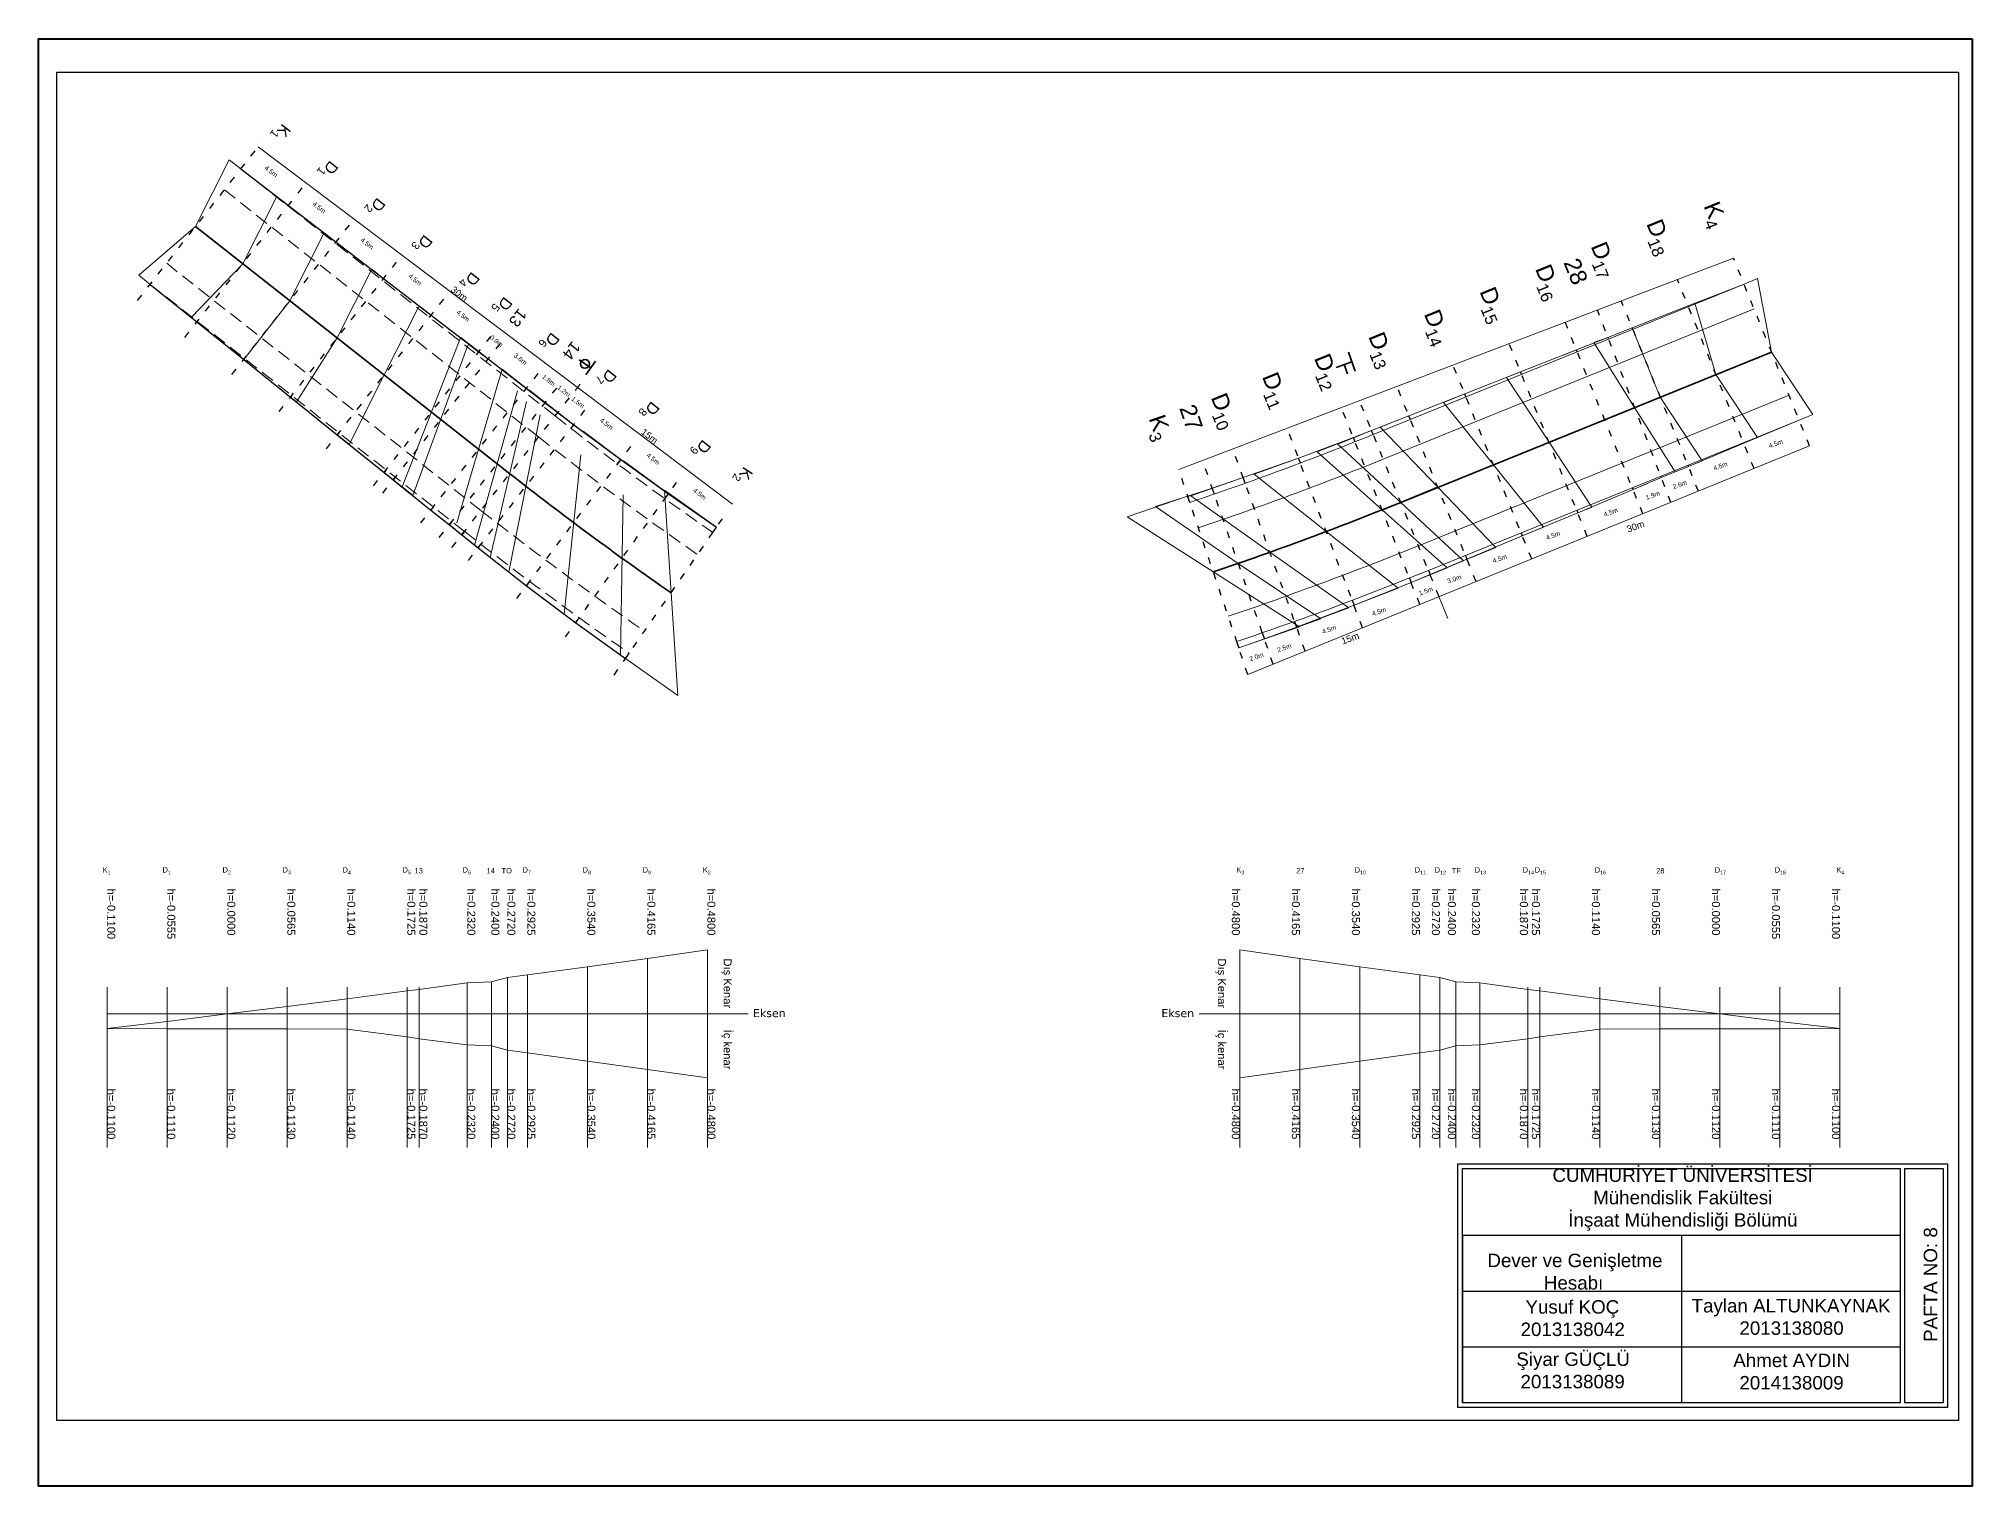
# Model space of a CAD drawing. Header units: millimetres. Extents: x 19067981 to 38137102, y 2652003 to 2652615.
# Drawn here: x 19068333.23 to 19068362.23, y 2652472.26 to 2652493.96 of the extents above; entities that cross this region are included whole.
import ezdxf

# ---------------------------------------------------------------- set-up
doc = ezdxf.new("R2010")
doc.units = ezdxf.units.MM
for name, pattern in [('ACAD_ISO03W100', [30, 12, -18]), ('ACAD_ISO07W100', [3, 0, -3]), ('DASHDOT', [25.4, 12.7, -6.35, 0, -6.35]), ('DASHEDX2', [38.1, 25.4, -12.7])]:
    doc.linetypes.add(name, pattern=pattern)
doc.layers.add('D.K Kesit No', color=93, linetype='Continuous', lineweight=9)
doc.layers.add('dever ve genişletme', color=1, linetype='Continuous', lineweight=20)
for name, color, linetype in [('dever', 130, 'Continuous'), ('dever 1', 242, 'Continuous'), ('en kesitler', 7, 'Continuous'), ('kurp', 94, 'Continuous'), ('kurp detayı', 150, 'DASHDOT')]:
    doc.layers.add(name, color=color, linetype=linetype)
doc.styles.get("Standard").update_dxf_attribs({"font": 'arial.ttf'})

# ---------------------------------------------------------------- blocks, each defined once
blk = doc.blocks.new('to')
at = {"layer": 'kurp', "color": 0, "lineweight": 35, "ltscale": 0.2}
for p, q in [((19068315.084, 2652358.653), (19068315.384, 2652358.653)), ((19068315.234, 2652358.653), (19068315.234, 2652358.403))]:
    blk.add_line(p, q, dxfattribs=at)
blk.add_circle((19068315.234, 2652358.528), 0.08, dxfattribs=at)
blk = doc.blocks.new('tf')
at = {"layer": 'kurp', "color": 0, "lineweight": 35, "ltscale": 0.2}
for p, q in [((19068358.572, 2652351.129), (19068358.872, 2652351.129)), ((19068358.722, 2652351.129), (19068358.722, 2652350.879)), ((19068358.722, 2652351.004), (19068358.872, 2652351.004))]:
    blk.add_line(p, q, dxfattribs=at)

msp = doc.modelspace()

# ---------------------------------------------------------------- linework, layer by layer
at = {"color": 0, "linetype": 'ACAD_ISO07W100', "lineweight": 25, "ltscale": 0.05}
for p, q in [((19068334.716, 2652490.039), (19068336.57, 2652492.398)), ((19068335.424, 2652489.483), (19068337.272, 2652491.835)), ((19068336.131, 2652488.927), (19068337.98, 2652491.279)), ((19068336.839, 2652488.371), (19068338.688, 2652490.723)), ((19068359.792, 2652487.856), (19068358.65, 2652490.673)), ((19068358.959, 2652487.517), (19068357.809, 2652490.352)), ((19068337.547, 2652487.815), (19068339.395, 2652490.167)), ((19068358.125, 2652487.178), (19068356.968, 2652490.032)), ((19068357.291, 2652486.839), (19068356.126, 2652489.711)), ((19068357.71, 2652487.009), (19068356.611, 2652489.896)), ((19068338.254, 2652487.259), (19068340.103, 2652489.611)), ((19068338.394, 2652487.149), (19068340.243, 2652489.501)), ((19068356.457, 2652486.5), (19068355.285, 2652489.39)), ((19068355.624, 2652486.162), (19068354.444, 2652489.07)), ((19068338.962, 2652486.702), (19068340.811, 2652489.055)), ((19068339.678, 2652486.14), (19068341.513, 2652488.504)), ((19068354.234, 2652485.597), (19068353.042, 2652488.535)), ((19068354.79, 2652485.823), (19068353.603, 2652488.749)), ((19068353.946, 2652485.48), (19068352.77, 2652488.431)), ((19068340.405, 2652485.568), (19068342.198, 2652487.965)), ((19068353.087, 2652485.131), (19068351.957, 2652488.121)), ((19068351.746, 2652484.586), (19068350.69, 2652487.638)), ((19068352.227, 2652484.781), (19068351.144, 2652487.811)), ((19068341.134, 2652484.996), (19068342.884, 2652487.426)), ((19068351.366, 2652484.431), (19068350.33, 2652487.501)), ((19068341.863, 2652484.422), (19068343.571, 2652486.887))]:
    msp.add_line(p, q, dxfattribs=at)
at = {"color": 2, "lineweight": 30, "ltscale": 0.2}
for p, q in [((19068336.972, 2652491.453), (19068336.978, 2652491.461)), ((19068337.68, 2652490.897), (19068337.692, 2652490.913)), ((19068338.387, 2652490.341), (19068338.406, 2652490.364)), ((19068335.613, 2652489.723), (19068335.606, 2652489.715)), ((19068339.095, 2652489.785), (19068339.12, 2652489.816)), ((19068336.32, 2652489.167), (19068336.308, 2652489.151)), ((19068339.803, 2652489.229), (19068339.833, 2652489.268)), ((19068339.942, 2652489.119), (19068339.975, 2652489.16)), ((19068337.028, 2652488.611), (19068337.009, 2652488.587)), ((19068340.51, 2652488.672), (19068340.547, 2652488.72)), ((19068340.789, 2652488.453), (19068340.827, 2652488.501)), ((19068340.978, 2652488.305), (19068341.019, 2652488.357)), ((19068337.735, 2652488.055), (19068337.711, 2652488.023)), ((19068341.215, 2652488.12), (19068341.257, 2652488.175)), ((19068341.915, 2652487.587), (19068341.963, 2652487.651)), ((19068338.443, 2652487.499), (19068338.412, 2652487.459)), ((19068338.583, 2652487.389), (19068338.55, 2652487.348)), ((19068342.624, 2652487.066), (19068342.677, 2652487.139)), ((19068339.151, 2652486.943), (19068339.114, 2652486.895)), ((19068339.43, 2652486.723), (19068339.392, 2652486.675)), ((19068339.619, 2652486.575), (19068339.578, 2652486.523)), ((19068343.343, 2652486.558), (19068343.4, 2652486.64)), ((19068339.823, 2652486.327), (19068339.866, 2652486.382)), ((19068340.549, 2652485.761), (19068340.597, 2652485.825)), ((19068341.286, 2652485.207), (19068341.339, 2652485.28)), ((19068342.033, 2652484.668), (19068342.09, 2652484.75))]:
    msp.add_line(p, q, dxfattribs=at)
at = {"color": 0, "lineweight": 25, "ltscale": 0.2}
for p, q in [((19068354.586, 2652476.026), (19068361.152, 2652476.026)), ((19068354.586, 2652476.026), (19068354.586, 2652475.626)), ((19068354.586, 2652476.026), (19068354.586, 2652473.512)), ((19068357.869, 2652476.026), (19068357.869, 2652473.512)), ((19068354.586, 2652475.188), (19068361.152, 2652475.188)), ((19068354.586, 2652474.35), (19068361.152, 2652474.35))]:
    msp.add_line(p, q, dxfattribs=at)
at = {"color": 0, "lineweight": 40, "ltscale": 0.2}
msp.add_lwpolyline([(19068362.232, 2652493.961), (19068362.232, 2652472.261), (19068333.232, 2652472.261), (19068333.232, 2652493.961), (19068362.232, 2652493.961)], dxfattribs=at)
for points in [[(19068333.507, 2652493.461), (19068362.025, 2652493.461), (19068362.025, 2652473.248), (19068333.507, 2652473.248), (19068333.507, 2652493.461)], [(19068354.574, 2652477.094), (19068361.862, 2652477.094), (19068361.862, 2652473.445), (19068354.518, 2652473.445), (19068354.518, 2652477.094), (19068354.574, 2652477.094)], [(19068361.152, 2652473.512), (19068354.586, 2652473.512), (19068354.586, 2652477.026), (19068361.152, 2652477.026)], [(19068361.152, 2652477.026), (19068361.152, 2652473.512)], [(19068361.214, 2652477.026), (19068361.795, 2652477.026), (19068361.795, 2652473.512), (19068361.214, 2652473.512)], [(19068361.214, 2652477.026), (19068361.214, 2652473.512)]]:
    msp.add_lwpolyline(points)
at = {"color": 1, "lineweight": 25, "ltscale": 0.2}
for points in [[(19068336.264, 2652492.009), (19068336.978, 2652491.461), (19068337.692, 2652490.913), (19068338.406, 2652490.364), (19068339.12, 2652489.816), (19068339.833, 2652489.268), (19068339.975, 2652489.16), (19068340.547, 2652488.72), (19068340.827, 2652488.501), (19068341.019, 2652488.357), (19068341.257, 2652488.175), (19068341.963, 2652487.651), (19068342.677, 2652487.139), (19068343.4, 2652486.64)], [(19068334.905, 2652490.279), (19068335.606, 2652489.715), (19068336.308, 2652489.151), (19068337.009, 2652488.587), (19068337.711, 2652488.023), (19068338.412, 2652487.459), (19068338.55, 2652487.348), (19068339.114, 2652486.895), (19068339.392, 2652486.675), (19068339.392, 2652486.675), (19068339.578, 2652486.523), (19068339.823, 2652486.327), (19068339.823, 2652486.327), (19068340.549, 2652485.76), (19068341.286, 2652485.207), (19068342.033, 2652484.668)]]:
    msp.add_lwpolyline(points, dxfattribs=at)
at = {"color": 0, "linetype": 'ACAD_ISO07W100', "lineweight": 25, "ltscale": 0.05}
for points in [[(19068339.241, 2652486.483), (19068341.09, 2652488.836)], [(19068339.43, 2652486.335), (19068341.279, 2652488.687)]]:
    msp.add_lwpolyline(points, dxfattribs=at)
at = {"color": 0, "lineweight": 25}
for p in [(19068339.832, 2652487.806), (19068340.54, 2652487.251), (19068354.215, 2652487.236), (19068353.381, 2652486.899), (19068341.256, 2652486.706), (19068352.542, 2652486.573), (19068341.982, 2652486.173), (19068351.697, 2652486.263), (19068350.847, 2652485.968), (19068354.586, 2652475.188), (19068354.586, 2652474.35)]:
    msp.add_point(p, dxfattribs=at)
at = {"layer": 'D.K Kesit No', "lineweight": 0, "ltscale": 0.2}
for p, q in [((19068343.639, 2652486.985), (19068336.524, 2652492.339)), ((19068341.279, 2652488.687), (19068341.353, 2652488.782))]:
    msp.add_line(p, q, dxfattribs=at)
at = {"layer": 'D.K Kesit No', "color": 1, "lineweight": 20, "ltscale": 0.2}
for p, q in [((19068350.33, 2652487.501), (19068358.65, 2652490.673)), ((19068359.012, 2652490.366), (19068359.221, 2652489.264)), ((19068358.387, 2652488.926), (19068358.073, 2652489.996)), ((19068356.557, 2652489.407), (19068357.168, 2652488.432)), ((19068357.553, 2652488.588), (19068357.132, 2652489.626)), ((19068359.221, 2652489.264), (19068359.838, 2652488.328)), ((19068355.885, 2652487.912), (19068355.245, 2652488.882)), ((19068359.01, 2652487.981), (19068358.387, 2652488.926)), ((19068354.299, 2652488.509), (19068355.051, 2652487.575)), ((19068358.182, 2652487.634), (19068357.553, 2652488.588)), ((19068357.168, 2652488.432), (19068357.777, 2652487.466)), ((19068354.216, 2652487.237), (19068353.351, 2652488.136)), ((19068356.525, 2652486.941), (19068355.885, 2652487.912)), ((19068351.366, 2652484.431), (19068359.792, 2652487.856)), ((19068352.405, 2652487.769), (19068353.381, 2652486.899)), ((19068352.717, 2652487.885), (19068353.659, 2652487.011)), ((19068351.461, 2652487.431), (19068352.542, 2652486.573)), ((19068355.051, 2652487.575), (19068355.803, 2652486.637)), ((19068351.697, 2652486.263), (19068350.511, 2652487.109)), ((19068355.084, 2652486.335), (19068354.216, 2652487.237)), ((19068349.555, 2652486.796), (19068352.14, 2652485.143)), ((19068351.224, 2652486.096), (19068349.982, 2652486.949)), ((19068353.381, 2652486.899), (19068354.357, 2652486.028)), ((19068353.659, 2652487.011), (19068354.603, 2652486.133)), ((19068352.542, 2652486.573), (19068353.62, 2652485.724)), ((19068352.88, 2652485.428), (19068351.697, 2652486.263)), ((19068352.459, 2652485.267), (19068351.224, 2652486.096)), ((19068354.367, 2652485.268), (19068354.232, 2652485.6))]:
    msp.add_line(p, q, dxfattribs=at)
at = {"layer": 'D.K Kesit No', "color": 4, "lineweight": 0, "ltscale": 0.2}
for p, q in [((19068359.012, 2652490.366), (19068358.808, 2652490.284)), ((19068358.073, 2652489.996), (19068357.97, 2652489.955)), ((19068356.768, 2652489.482), (19068356.557, 2652489.407)), ((19068356.294, 2652489.297), (19068356.085, 2652489.212)), ((19068355.457, 2652488.968), (19068355.245, 2652488.882)), ((19068354.619, 2652488.639), (19068354.299, 2652488.509)), ((19068353.781, 2652488.31), (19068353.351, 2652488.136)), ((19068359.838, 2652488.328), (19068359.635, 2652488.245)), ((19068352.949, 2652487.984), (19068352.405, 2652487.769)), ((19068353.222, 2652488.089), (19068352.717, 2652487.885)), ((19068358.804, 2652487.898), (19068359.01, 2652487.981)), ((19068352.126, 2652487.675), (19068351.461, 2652487.431)), ((19068357.974, 2652487.55), (19068358.182, 2652487.634)), ((19068351.297, 2652487.382), (19068350.511, 2652487.109)), ((19068357.568, 2652487.382), (19068357.777, 2652487.466)), ((19068350.464, 2652487.103), (19068349.555, 2652486.796)), ((19068350.835, 2652487.224), (19068349.982, 2652486.949)), ((19068357.144, 2652487.203), (19068357.353, 2652487.287)), ((19068356.314, 2652486.855), (19068356.525, 2652486.941)), ((19068355.483, 2652486.507), (19068355.803, 2652486.637)), ((19068354.654, 2652486.16), (19068355.084, 2652486.335)), ((19068353.815, 2652485.81), (19068354.357, 2652486.028)), ((19068354.099, 2652485.929), (19068354.603, 2652486.133)), ((19068352.96, 2652485.468), (19068353.62, 2652485.724)), ((19068352.098, 2652485.141), (19068352.88, 2652485.428)), ((19068351.232, 2652484.829), (19068352.14, 2652485.143)), ((19068351.615, 2652484.965), (19068352.459, 2652485.267))]:
    msp.add_line(p, q, dxfattribs=at)
at = {"layer": 'D.K Kesit No', "color": 2, "lineweight": 30, "ltscale": 0.2}
for p, q in [((19068357.974, 2652489.946), (19068357.97, 2652489.955)), ((19068356.777, 2652489.46), (19068356.768, 2652489.482)), ((19068357.14, 2652489.607), (19068357.132, 2652489.626)), ((19068356.306, 2652489.269), (19068356.294, 2652489.297)), ((19068355.472, 2652488.931), (19068355.457, 2652488.968)), ((19068354.638, 2652488.593), (19068354.619, 2652488.639)), ((19068353.804, 2652488.254), (19068353.781, 2652488.31)), ((19068352.975, 2652487.919), (19068352.949, 2652487.984)), ((19068353.248, 2652488.029), (19068353.223, 2652488.09)), ((19068358.801, 2652487.907), (19068358.804, 2652487.898)), ((19068352.154, 2652487.601), (19068352.126, 2652487.675)), ((19068351.328, 2652487.297), (19068351.297, 2652487.382)), ((19068357.56, 2652487.404), (19068357.568, 2652487.382)), ((19068357.967, 2652487.569), (19068357.974, 2652487.55)), ((19068350.496, 2652487.008), (19068350.464, 2652487.103)), ((19068350.865, 2652487.134), (19068350.834, 2652487.224)), ((19068357.133, 2652487.23), (19068357.144, 2652487.203)), ((19068356.299, 2652486.892), (19068356.314, 2652486.855)), ((19068355.465, 2652486.554), (19068355.483, 2652486.507)), ((19068354.63, 2652486.216), (19068354.653, 2652486.16)), ((19068353.789, 2652485.875), (19068353.815, 2652485.81)), ((19068354.074, 2652485.99), (19068354.099, 2652485.929)), ((19068352.931, 2652485.543), (19068352.96, 2652485.468)), ((19068351.584, 2652485.055), (19068351.615, 2652484.965)), ((19068352.068, 2652485.225), (19068352.098, 2652485.141)), ((19068351.199, 2652484.924), (19068351.231, 2652484.829))]:
    msp.add_line(p, q, dxfattribs=at)
at = {"layer": 'D.K Kesit No', "color": 1, "lineweight": 20, "ltscale": 0.2}
for points in [[(19068350.465, 2652487.1), (19068350.834, 2652487.224), (19068351.297, 2652487.382), (19068352.126, 2652487.675), (19068352.949, 2652487.984), (19068353.223, 2652488.09), (19068353.781, 2652488.31), (19068354.619, 2652488.639), (19068355.457, 2652488.968), (19068356.294, 2652489.297), (19068356.768, 2652489.482), (19068357.132, 2652489.626), (19068357.97, 2652489.955), (19068358.808, 2652490.284)], [(19068351.231, 2652484.829), (19068351.615, 2652484.965), (19068352.098, 2652485.141), (19068352.96, 2652485.468), (19068353.815, 2652485.81), (19068354.099, 2652485.929), (19068354.653, 2652486.16), (19068355.483, 2652486.507), (19068356.314, 2652486.855), (19068357.144, 2652487.203), (19068357.568, 2652487.382), (19068357.974, 2652487.55), (19068358.804, 2652487.898), (19068359.635, 2652488.245)]]:
    msp.add_lwpolyline(points, dxfattribs=at)
at = {"layer": 'dever', "linetype": 'ACAD_ISO03W100', "lineweight": 0, "ltscale": 0.2}
for p, q in [((19068336.091, 2652492.145), (19068336.264, 2652492.009)), ((19068336.978, 2652491.461), (19068336.804, 2652491.598)), ((19068337.692, 2652490.913), (19068337.516, 2652491.051)), ((19068338.406, 2652490.365), (19068338.228, 2652490.504)), ((19068339.12, 2652489.816), (19068338.94, 2652489.957)), ((19068339.833, 2652489.268), (19068339.562, 2652489.481)), ((19068339.974, 2652489.16), (19068339.68, 2652489.392)), ((19068340.827, 2652488.502), (19068340.449, 2652488.799)), ((19068341.963, 2652487.651), (19068341.399, 2652488.08)), ((19068342.677, 2652487.139), (19068342.005, 2652487.632)), ((19068343.4, 2652486.64), (19068342.616, 2652487.194)), ((19068339.391, 2652486.676), (19068339.014, 2652486.972))]:
    msp.add_line(p, q, dxfattribs=at)
at = {"layer": 'dever', "lineweight": 0, "ltscale": 0.2}
for p, q in [((19068334.732, 2652490.415), (19068334.905, 2652490.279)), ((19068335.606, 2652489.715), (19068335.519, 2652489.784)), ((19068337.009, 2652488.588), (19068337.098, 2652488.518)), ((19068337.711, 2652488.023), (19068337.89, 2652487.883)), ((19068338.412, 2652487.459), (19068338.683, 2652487.246)), ((19068338.55, 2652487.348), (19068338.844, 2652487.117)), ((19068339.114, 2652486.895), (19068339.478, 2652486.609)), ((19068342.817, 2652484.114), (19068342.033, 2652484.668))]:
    msp.add_line(p, q, dxfattribs=at)
at = {"layer": 'dever', "color": 3, "linetype": 'ACAD_ISO03W100', "lineweight": 0, "ltscale": 0.2}
msp.add_line((19068340.547, 2652488.72), (19068340.182, 2652489.006), dxfattribs=at)
at = {"layer": 'dever', "color": 6, "linetype": 'ACAD_ISO03W100', "lineweight": 0, "ltscale": 0.2}
msp.add_line((19068341.019, 2652488.357), (19068340.591, 2652488.693), dxfattribs=at)
at = {"layer": 'dever', "color": 2, "linetype": 'ACAD_ISO03W100', "lineweight": 0, "ltscale": 0.2}
msp.add_line((19068341.257, 2652488.175), (19068340.796, 2652488.535), dxfattribs=at)
at = {"layer": 'dever 1', "color": 5, "linetype": 'ACAD_ISO03W100', "lineweight": 0, "ltscale": 0.2}
for p, q in [((19068334.261, 2652477.342), (19068334.261, 2652481.342)), ((19068335.161, 2652477.342), (19068335.161, 2652481.342)), ((19068336.061, 2652477.342), (19068336.061, 2652481.342)), ((19068336.961, 2652477.342), (19068336.961, 2652481.342)), ((19068337.861, 2652477.342), (19068337.861, 2652481.342)), ((19068338.761, 2652477.342), (19068338.761, 2652481.342)), ((19068338.941, 2652477.342), (19068338.941, 2652481.342)), ((19068339.661, 2652477.342), (19068339.661, 2652481.342)), ((19068340.021, 2652477.342), (19068340.021, 2652481.342)), ((19068340.261, 2652477.342), (19068340.261, 2652481.342)), ((19068340.561, 2652477.342), (19068340.561, 2652481.342)), ((19068341.461, 2652477.342), (19068341.461, 2652481.342)), ((19068342.361, 2652477.342), (19068342.361, 2652481.342)), ((19068343.261, 2652477.342), (19068343.261, 2652481.342)), ((19068351.245, 2652477.342), (19068351.245, 2652481.342)), ((19068352.145, 2652477.342), (19068352.145, 2652481.342)), ((19068353.045, 2652477.342), (19068353.045, 2652481.342)), ((19068353.945, 2652477.342), (19068353.945, 2652481.342)), ((19068354.245, 2652477.342), (19068354.245, 2652481.342)), ((19068354.485, 2652477.342), (19068354.485, 2652481.342)), ((19068354.845, 2652477.342), (19068354.845, 2652481.342)), ((19068355.565, 2652477.342), (19068355.565, 2652481.342)), ((19068355.745, 2652477.342), (19068355.745, 2652481.342)), ((19068356.645, 2652477.342), (19068356.645, 2652481.342)), ((19068357.545, 2652477.342), (19068357.545, 2652481.342)), ((19068358.445, 2652477.342), (19068358.445, 2652481.342)), ((19068359.345, 2652477.342), (19068359.345, 2652481.342)), ((19068360.245, 2652477.342), (19068360.245, 2652481.342))]:
    msp.add_line(p, q, dxfattribs=at)
at = {"layer": 'dever 1', "linetype": 'ACAD_ISO03W100', "lineweight": 0, "ltscale": 0.2}
for p, q in [((19068342.361, 2652479.342), (19068342.361, 2652480.175)), ((19068343.261, 2652479.342), (19068343.261, 2652480.302)), ((19068351.245, 2652479.342), (19068351.245, 2652480.302)), ((19068352.145, 2652479.342), (19068352.145, 2652480.175)), ((19068339.661, 2652479.342), (19068339.661, 2652479.806)), ((19068340.021, 2652479.342), (19068340.021, 2652479.822)), ((19068340.261, 2652479.342), (19068340.261, 2652479.886)), ((19068340.561, 2652479.342), (19068340.561, 2652479.927)), ((19068341.461, 2652479.342), (19068341.461, 2652480.05)), ((19068353.045, 2652479.342), (19068353.045, 2652480.05)), ((19068353.945, 2652479.342), (19068353.945, 2652479.927)), ((19068354.245, 2652479.342), (19068354.245, 2652479.886)), ((19068354.485, 2652479.342), (19068354.485, 2652479.822)), ((19068354.845, 2652479.342), (19068354.845, 2652479.806)), ((19068337.861, 2652479.342), (19068337.861, 2652479.57)), ((19068338.761, 2652479.342), (19068338.761, 2652479.687)), ((19068338.941, 2652479.342), (19068338.941, 2652479.716)), ((19068355.565, 2652479.342), (19068355.565, 2652479.716)), ((19068355.745, 2652479.342), (19068355.745, 2652479.687)), ((19068356.645, 2652479.342), (19068356.645, 2652479.57)), ((19068335.161, 2652479.342), (19068335.161, 2652479.231)), ((19068336.961, 2652479.342), (19068336.961, 2652479.455)), ((19068357.545, 2652479.342), (19068357.545, 2652479.455)), ((19068359.345, 2652479.342), (19068359.345, 2652479.231))]:
    msp.add_line(p, q, dxfattribs=at)
for points in [[(19068334.261, 2652479.122), (19068335.161, 2652479.231), (19068336.061, 2652479.342), (19068336.961, 2652479.455), (19068337.861, 2652479.57), (19068338.761, 2652479.687), (19068338.941, 2652479.71), (19068339.661, 2652479.806), (19068340.021, 2652479.822), (19068340.261, 2652479.886), (19068340.561, 2652479.927), (19068341.461, 2652480.05), (19068342.361, 2652480.175), (19068343.261, 2652480.302)], [(19068360.245, 2652479.122), (19068359.345, 2652479.231), (19068358.445, 2652479.342), (19068357.545, 2652479.455), (19068356.645, 2652479.57), (19068355.745, 2652479.687), (19068355.565, 2652479.71), (19068354.845, 2652479.806), (19068354.485, 2652479.822), (19068354.245, 2652479.886), (19068353.945, 2652479.927), (19068353.045, 2652480.05), (19068352.145, 2652480.175), (19068351.245, 2652480.302)]]:
    msp.add_lwpolyline(points, dxfattribs=at)
at = {"layer": 'dever ve genişletme', "linetype": 'ACAD_ISO03W100', "lineweight": 0, "ltscale": 0.2}
for p, q in [((19068335.585, 2652491.144), (19068336.091, 2652492.145)), ((19068336.292, 2652490.588), (19068336.804, 2652491.598)), ((19068337, 2652490.032), (19068337.516, 2652491.051)), ((19068337.708, 2652489.476), (19068338.228, 2652490.504)), ((19068338.415, 2652488.92), (19068338.94, 2652489.957)), ((19068338.682, 2652487.242), (19068339.562, 2652489.481)), ((19068338.844, 2652487.112), (19068339.68, 2652489.392)), ((19068340.182, 2652489.006), (19068339.477, 2652486.605)), ((19068339.768, 2652486.37), (19068340.449, 2652488.799)), ((19068340.005, 2652486.184), (19068340.591, 2652488.693)), ((19068340.284, 2652485.967), (19068340.796, 2652488.535)), ((19068341.113, 2652485.336), (19068341.399, 2652488.08)), ((19068341.958, 2652484.722), (19068342.005, 2652487.632)), ((19068342.717, 2652485.654), (19068342.616, 2652487.194)), ((19068342.717, 2652485.654), (19068342.817, 2652484.114))]:
    msp.add_line(p, q, dxfattribs=at)
at = {"layer": 'dever ve genişletme', "lineweight": 0, "ltscale": 0.2}
for p, q in [((19068335.585, 2652491.144), (19068334.732, 2652490.415)), ((19068336.292, 2652490.588), (19068335.519, 2652489.784)), ((19068337, 2652490.032), (19068336.308, 2652489.151)), ((19068337.708, 2652489.476), (19068337.097, 2652488.517)), ((19068338.415, 2652488.92), (19068337.889, 2652487.88))]:
    msp.add_line(p, q, dxfattribs=at)
at = {"layer": 'en kesitler', "linetype": 'ACAD_ISO03W100', "lineweight": 0, "ltscale": 0.2}
for p, q in [((19068334.261, 2652479.342), (19068334.261, 2652479.122)), ((19068335.161, 2652479.342), (19068335.161, 2652479.12)), ((19068336.061, 2652479.342), (19068336.061, 2652479.118)), ((19068336.961, 2652479.342), (19068336.961, 2652479.116)), ((19068337.861, 2652479.342), (19068337.861, 2652479.114)), ((19068338.761, 2652479.342), (19068338.761, 2652478.997)), ((19068338.941, 2652479.342), (19068338.941, 2652478.968)), ((19068339.661, 2652479.342), (19068339.661, 2652478.878)), ((19068340.021, 2652479.342), (19068340.021, 2652478.862)), ((19068340.261, 2652479.342), (19068340.261, 2652478.798)), ((19068340.561, 2652479.342), (19068340.561, 2652478.757)), ((19068341.461, 2652479.342), (19068341.461, 2652478.634)), ((19068342.361, 2652479.342), (19068342.361, 2652478.509)), ((19068343.261, 2652479.342), (19068343.261, 2652478.382)), ((19068351.245, 2652479.342), (19068351.245, 2652478.382)), ((19068352.145, 2652479.342), (19068352.145, 2652478.509)), ((19068353.045, 2652479.342), (19068353.045, 2652478.634)), ((19068353.945, 2652479.342), (19068353.945, 2652478.757)), ((19068354.245, 2652479.342), (19068354.245, 2652478.798)), ((19068354.485, 2652479.342), (19068354.485, 2652478.862)), ((19068354.845, 2652479.342), (19068354.845, 2652478.878)), ((19068355.565, 2652479.342), (19068355.565, 2652478.968)), ((19068355.745, 2652479.342), (19068355.745, 2652478.997)), ((19068356.645, 2652479.342), (19068356.645, 2652479.114)), ((19068357.545, 2652479.342), (19068357.545, 2652479.116)), ((19068358.445, 2652479.342), (19068358.445, 2652479.118)), ((19068359.345, 2652479.342), (19068359.345, 2652479.12)), ((19068360.245, 2652479.342), (19068360.245, 2652479.122))]:
    msp.add_line(p, q, dxfattribs=at)
for points in [[(19068334.261, 2652479.122), (19068335.161, 2652479.12), (19068336.061, 2652479.12), (19068336.961, 2652479.12), (19068337.861, 2652479.114), (19068338.761, 2652478.997), (19068338.941, 2652478.968), (19068339.661, 2652478.878), (19068340.021, 2652478.862), (19068340.261, 2652478.798), (19068340.561, 2652478.757), (19068341.461, 2652478.634), (19068342.361, 2652478.509), (19068343.261, 2652478.382)], [(19068360.245, 2652479.122), (19068359.345, 2652479.12), (19068358.445, 2652479.12), (19068357.545, 2652479.12), (19068356.645, 2652479.114), (19068355.745, 2652478.997), (19068355.565, 2652478.968), (19068354.845, 2652478.878), (19068354.485, 2652478.862), (19068354.245, 2652478.798), (19068353.945, 2652478.757), (19068353.045, 2652478.634), (19068352.145, 2652478.509), (19068351.245, 2652478.382)]]:
    msp.add_lwpolyline(points, dxfattribs=at)
at = {"layer": 'kurp', "lineweight": 35}
msp.add_line((19068353.659, 2652487.011), (19068359.221, 2652489.264), dxfattribs=at)
at = {"layer": 'kurp', "linetype": 'DASHEDX2', "lineweight": 0, "ltscale": 0.008}
for points in [[(19068336.264, 2652492.009), (19068340.982, 2652488.302, 0.01501), (19068343.343, 2652486.558, 0.01501)], [(19068336.017, 2652491.695), (19068340.735, 2652487.987, 0.01501), (19068343.115, 2652486.229, 0.01501)], [(19068335.152, 2652490.594), (19068339.87, 2652486.886, 0.01501), (19068342.318, 2652485.078, 0.01501)], [(19068334.905, 2652490.279), (19068339.622, 2652486.572, 0.01501), (19068342.09, 2652484.75, 0.01501)]]:
    msp.add_lwpolyline(points, format="xyb", dxfattribs=at)
at = {"layer": 'kurp', "lineweight": 35}
msp.add_lwpolyline([(19068335.585, 2652491.144), (19068339.83, 2652487.808)], dxfattribs=at)
at = {"layer": 'kurp', "lineweight": 0}
for points in [[(19068350.496, 2652487.008, 0.015007), (19068353.248, 2652488.029), (19068358.808, 2652490.284)], [(19068350.624, 2652486.629, 0.015007), (19068353.398, 2652487.658), (19068358.958, 2652489.913)], [(19068351.071, 2652485.303, 0.015007), (19068353.924, 2652486.361), (19068359.484, 2652488.616)], [(19068351.199, 2652484.924, 0.015007), (19068354.074, 2652485.99), (19068359.635, 2652488.245)]]:
    msp.add_lwpolyline(points, format="xyb", dxfattribs=at)
at = {"layer": 'kurp', "lineweight": 35}
for points in [[(19068339.83, 2652487.808), (19068340.298, 2652487.44, 0.015034), (19068342.717, 2652485.654)], [(19068350.847, 2652485.968, 0.015001), (19068353.659, 2652487.011), (19068354.216, 2652487.237)]]:
    msp.add_lwpolyline(points, format="xyb", dxfattribs=at)
at = {"layer": 'kurp detayı', "linetype": 'ByBlock', "lineweight": 0, "ltscale": 0.2}
for p, q in [((19068334.261, 2652479.342), (19068343.261, 2652479.342)), ((19068343.261, 2652479.342), (19068343.871, 2652479.342)), ((19068351.245, 2652479.342), (19068350.635, 2652479.342)), ((19068360.245, 2652479.342), (19068351.245, 2652479.342))]:
    msp.add_line(p, q, dxfattribs=at)

# ---------------------------------------------------------------- block references
at = {"color": 0, "lineweight": 25, "xscale": 0.8336780639809815, "yscale": 0.8336780639809815, "zscale": 0.8336780639809815, "rotation": 234.8948382856847}
msp.add_blockref('to', (26401288.509, 16929279.672), dxfattribs=at)
at = {"color": 0, "lineweight": 25, "rotation": 289.7756682587356}
msp.add_blockref('tf', (10120868.853, 19698890.487), dxfattribs=at)

# ---------------------------------------------------------------- texts
at = {"color": 0, "lineweight": 25, "ltscale": 0.2, "char_height": 0.20127, "attachment_point": 1}
for s, width, insert in [('\\pi1.3491;CUMHURİYET ÜNİVERSİTESİ\\P\\pi1.9593;Mühendislik Fakültesi\\P\\pi1.5862;İnşaat Mühendisliği Bölümü', 6.56651, (19068354.586, 2652477.026)), ('\\pi0.29574; Dever ve Genişletme \\P\\pi1.2205;Hesabı', 3.28325, (19068354.586, 2652475.748)), ('\\pi0.94438;Yusuf KOÇ\\P\\pi0.87127;2013138042', 3.28325, (19068354.586, 2652475.051)), ('\\pi0.15289;Taylan ALTUNKAYNAK\\P\\pi0.87059;2013138080', 3.28325, (19068357.869, 2652475.069)), ('\\pi0.80778;Şiyar GÜÇLÜ\\P\\pi0.87004;2013138089', 3.28325, (19068354.586, 2652474.267)), ('\\pi0.77812;Ahmet AYDIN\\P\\pi0.87004;2014138009', 3.28325, (19068357.869, 2652474.25))]:
    msp.add_mtext_dynamic_manual_height_columns(s, width=width, gutter_width=1.006, heights=[0], dxfattribs=dict(at, insert=insert))
at = {"color": 0, "lineweight": 25, "ltscale": 0.2, "insert": (19068361.504, 2652473.512), "char_height": 0.20127, "attachment_point": 1, "rotation": 90}
msp.add_mtext_dynamic_manual_height_columns('\\pi0.91461;PAFTA NO: 8', width=3.5138, gutter_width=1.006, heights=[0], dxfattribs=at)
at = {"layer": 'dever 1', "color": 5, "linetype": 'ACAD_ISO03W100', "lineweight": 0, "ltscale": 0.2, "char_height": 0.08, "attachment_point": 5}
for s, insert in [('\\A1;K{\\H0.7x;\\S^ 1;}', (19068334.252, 2652481.488)), ('\\A1;D{\\H0.7x;\\S^ 1;}', (19068335.152, 2652481.488)), ('\\A1;D{\\H0.7x;\\S^ 2;}', (19068336.052, 2652481.488)), ('\\A1;D{\\H0.7x;\\S^ 3;}', (19068336.952, 2652481.488)), ('\\A1;D{\\H0.7x;\\S^ 4;}', (19068337.852, 2652481.488)), ('\\A1;D{\\H0.7x;\\S^ 5;}', (19068338.752, 2652481.488)), ('\\A1;13', (19068338.932, 2652481.488)), ('\\A1;D{\\H0.7x;\\S^ 6;}', (19068339.652, 2652481.488)), ('\\A1;14', (19068340.012, 2652481.488)), ('\\A1;TO', (19068340.252, 2652481.488)), ('\\A1;D{\\H0.7x;\\S^ 7;}', (19068340.552, 2652481.488)), ('\\A1;D{\\H0.7x;\\S^ 8;}', (19068341.452, 2652481.488)), ('\\A1;D{\\H0.7x;\\S^ 9;}', (19068342.352, 2652481.488)), ('\\A1;K{\\H0.7x;\\S^ 2;}', (19068343.252, 2652481.488)), ('\\A1;K{\\H0.7x;\\S^ 3;}', (19068351.254, 2652481.488)), ('\\A1;27', (19068352.154, 2652481.488)), ('\\A1;D{\\H0.7x;\\S^ 10;}', (19068353.054, 2652481.488)), ('\\A1;D{\\H0.7x;\\S^ 11;}', (19068353.954, 2652481.488)), ('\\A1;D{\\H0.7x;\\S^ 12;}', (19068354.254, 2652481.488)), ('\\A1;TF', (19068354.494, 2652481.488)), ('\\A1;D{\\H0.7x;\\S^ 13;}', (19068354.854, 2652481.488)), ('\\A1;D{\\H0.7x;\\S^ 14;}', (19068355.574, 2652481.488)), ('\\A1;D{\\H0.7x;\\S^ 15;}', (19068355.754, 2652481.488)), ('\\A1;D{\\H0.7x;\\S^ 16;}', (19068356.654, 2652481.488)), ('\\A1;28', (19068357.554, 2652481.488)), ('\\A1;D{\\H0.7x;\\S^ 17;}', (19068358.454, 2652481.488)), ('\\A1;D{\\H0.7x;\\S^ 18;}', (19068359.354, 2652481.488)), ('\\A1;K{\\H0.7x;\\S^ 4;}', (19068360.254, 2652481.488))]:
    msp.add_mtext(s, dxfattribs=dict(at, insert=insert))
at = {"layer": 'dever 1', "linetype": 'ACAD_ISO03W100', "lineweight": 0, "ltscale": 0.2, "char_height": 0.12, "rotation": 270}
for s, insert, attachment_point in [('{\\C131;h=-0.1100}', (19068334.381, 2652481.222), 1), ('{\\C131;h=-0.0555}', (19068335.281, 2652481.222), 1), ('{\\C131;h=0.0000}', (19068336.181, 2652481.222), 1), ('{\\C131;h=0.0565}', (19068337.081, 2652481.222), 1), ('{\\C131;h=0.1140}', (19068337.981, 2652481.222), 1), ('{\\C131;h=0.1725}', (19068338.881, 2652481.222), 1), ('{\\C131;h=0.1870}', (19068339.061, 2652481.222), 1), ('{\\C131;h=0.2320}', (19068339.781, 2652481.222), 1), ('{\\C131;h=0.2400}', (19068340.141, 2652481.222), 1), ('{\\C131;h=0.2720}', (19068340.381, 2652481.222), 1), ('{\\C131;h=0.2925}', (19068340.681, 2652481.222), 1), ('{\\C131;h=0.3540}', (19068341.581, 2652481.222), 1), ('{\\C131;h=0.4165}', (19068342.481, 2652481.222), 1), ('{\\C131;h=0.4800}', (19068343.381, 2652481.222), 1), ('{\\C131;h=0.4800}', (19068351.125, 2652481.222), 7), ('{\\C131;h=0.4165}', (19068352.025, 2652481.222), 7), ('{\\C131;h=0.3540}', (19068352.925, 2652481.222), 7), ('{\\C131;h=0.2925}', (19068353.825, 2652481.222), 7), ('{\\C131;h=0.2720}', (19068354.125, 2652481.222), 7), ('{\\C131;h=0.2400}', (19068354.365, 2652481.222), 7), ('{\\C131;h=0.2320}', (19068354.725, 2652481.222), 7), ('{\\C131;h=0.1870}', (19068355.445, 2652481.222), 7), ('{\\C131;h=0.1725}', (19068355.625, 2652481.222), 7), ('{\\C131;h=0.1140}', (19068356.525, 2652481.222), 7), ('{\\C131;h=0.0565}', (19068357.425, 2652481.222), 7), ('{\\C131;h=0.0000}', (19068358.325, 2652481.222), 7), ('{\\C131;h=-0.0555}', (19068359.225, 2652481.222), 7), ('{\\C131;h=-0.1100}', (19068360.125, 2652481.222), 7), ('{\\C131;Dış Kenar}', (19068343.625, 2652480.174), 1), ('{\\C131;Dış Kenar}', (19068350.881, 2652480.174), 7), ('{\\C131;İç kenar}', (19068343.625, 2652478.51), 3), ('{\\C131;İç kenar}', (19068350.881, 2652478.51), 9), ('{\\C111;h=-0.1100}', (19068334.381, 2652477.462), 3), ('{\\C111;h=-0.1110}', (19068335.281, 2652477.462), 3), ('{\\C111;h=-0.1120}', (19068336.181, 2652477.462), 3), ('{\\C111;h=-0.1130}', (19068337.081, 2652477.462), 3), ('{\\C111;h=-0.1140}', (19068337.981, 2652477.462), 3), ('{\\C111;h=-0.1725}', (19068338.881, 2652477.462), 3), ('{\\C111;h=-0.1870}', (19068339.061, 2652477.462), 3), ('{\\C111;h=-0.2320}', (19068339.781, 2652477.462), 3), ('{\\C111;h=-0.2400}', (19068340.141, 2652477.462), 3), ('{\\C111;h=-0.2720}', (19068340.381, 2652477.462), 3), ('{\\C111;h=-0.2925}', (19068340.681, 2652477.462), 3), ('{\\C111;h=-0.4165}', (19068342.481, 2652477.462), 3), ('{\\C111;h=-0.4800}', (19068343.381, 2652477.462), 3), ('{\\C111;h=-0.4800}', (19068351.125, 2652477.462), 9), ('{\\C111;h=-0.4165}', (19068352.025, 2652477.462), 9), ('{\\C111;h=-0.2925}', (19068353.825, 2652477.462), 9), ('{\\C111;h=-0.2720}', (19068354.125, 2652477.462), 9), ('{\\C111;h=-0.2400}', (19068354.365, 2652477.462), 9), ('{\\C111;h=-0.2320}', (19068354.725, 2652477.462), 9), ('{\\C111;h=-0.1870}', (19068355.445, 2652477.462), 9), ('{\\C111;h=-0.1725}', (19068355.625, 2652477.462), 9), ('{\\C111;h=-0.1140}', (19068356.525, 2652477.462), 9), ('{\\C111;h=-0.1130}', (19068357.425, 2652477.462), 9), ('{\\C111;h=-0.1120}', (19068358.325, 2652477.462), 9), ('{\\C111;h=-0.1110}', (19068359.225, 2652477.462), 9), ('{\\C111;h=-0.1100}', (19068360.125, 2652477.462), 9)]:
    msp.add_mtext(s, dxfattribs=dict(at, insert=insert, attachment_point=attachment_point))
at = {"layer": 'dever 1', "linetype": 'ACAD_ISO03W100', "lineweight": 0, "ltscale": 0.2, "char_height": 0.12}
for insert, attachment_point in [((19068343.945, 2652479.414), 1), ((19068350.561, 2652479.414), 3)]:
    msp.add_mtext('{\\fVerdana|b0|i0|c162|p34;\\C131;Eksen}', dxfattribs=dict(at, insert=insert, attachment_point=attachment_point))
at = {"layer": 'dever 1', "linetype": 'ACAD_ISO03W100', "lineweight": 0, "ltscale": 0.2, "char_height": 0.12, "width": 0.57159, "rotation": 270}
for insert, attachment_point in [((19068341.581, 2652477.462), 3), ((19068352.925, 2652477.462), 9)]:
    msp.add_mtext('{\\C111;h=-0.3540}', dxfattribs=dict(at, insert=insert, attachment_point=attachment_point))
at = {"layer": 'en kesitler', "color": 6, "lineweight": 0, "attachment_point": 1}
for s, insert, char_height, rotation in [('4.5m', (19068336.656, 2652492.067), 0.07, 321.823), ('4.5m', (19068337.375, 2652491.526), 0.07, 321.823), ('4.5m', (19068338.094, 2652490.985), 0.07, 321.823), ('4.5m', (19068338.814, 2652490.444), 0.07, 321.823), ('30m', (19068339.464, 2652490.261), 0.1, 322.0115), ('4.5m', (19068339.533, 2652489.902), 0.07, 321.823), ('0.9m', (19068340.035, 2652489.524), 0.07, 321.823), ('3.6m', (19068340.394, 2652489.254), 0.07, 321.823), ('1.8m', (19068340.818, 2652488.936), 0.07, 321.823), ('1.2m', (19068341.046, 2652488.773), 0.07, 321.823), ('1.5m', (19068341.256, 2652488.606), 0.07, 321.823), ('4.5m', (19068341.685, 2652488.283), 0.07, 321.823), ('15m', (19068342.317, 2652488.126), 0.1, 322.0115), ('4.5m', (19068359.17, 2652487.889), 0.07, 19.3857), ('4.5m', (19068342.384, 2652487.757), 0.07, 321.823), ('2.6m', (19068357.73, 2652487.275), 0.07, 19.3857), ('4.5m', (19068358.34, 2652487.552), 0.07, 19.3857), ('4.5m', (19068343.082, 2652487.232), 0.07, 321.823), ('1.9m', (19068357.325, 2652487.113), 0.07, 19.3857), ('4.5m', (19068356.694, 2652486.86), 0.07, 19.3857), ('4.5m', (19068355.83, 2652486.512), 0.07, 19.3857), ('30m', (19068357.036, 2652486.651), 0.1, 19.7916), ('4.5m', (19068355.03, 2652486.165), 0.07, 19.3857), ('3.0m', (19068354.349, 2652485.859), 0.07, 19.3857), ('1.5m', (19068353.922, 2652485.679), 0.07, 19.3857), ('4.5m', (19068353.219, 2652485.372), 0.07, 19.3857), ('4.5m', (19068352.471, 2652485.103), 0.07, 19.3857), ('15m', (19068352.757, 2652484.974), 0.1, 19.7916), ('2.0m', (19068351.382, 2652484.693), 0.07, 19.3857), ('2.5m', (19068351.8, 2652484.828), 0.07, 19.3857)]:
    msp.add_mtext_dynamic_manual_height_columns(s, width=1.10218, gutter_width=0.91, heights=[0], dxfattribs=dict(at, insert=insert, char_height=char_height, rotation=rotation))
at = {"layer": 'kurp', "color": 0, "lineweight": 0, "ltscale": 0.2, "char_height": 0.17, "attachment_point": 5}
for s, insert, rotation in [('\\A1;K{\\H0.7x;\\S^ 1;}', (19068336.859, 2652492.564), 231.836), ('\\A1;D{\\H0.7x;\\S^ 1;}', (19068337.567, 2652492.007), 231.836), ('\\A1;D{\\H0.7x;\\S^ 2;}', (19068338.275, 2652491.451), 231.836), ('\\A1;D{\\H0.7x;\\S^ 3;}', (19068338.982, 2652490.895), 231.836), ('\\A1;D{\\H0.7x;\\S^ 4;}', (19068339.69, 2652490.339), 231.836), ('\\A1;D{\\H0.7x;\\S^ 5;}', (19068340.18, 2652489.966), 231.836), ('\\A1;13', (19068340.42, 2652489.777), 231.836), ('\\A1;D{\\H0.7x;\\S^ 6;}', (19068340.888, 2652489.431), 231.836), ('\\A1;14', (19068341.224, 2652489.285), 231.836), ('\\A1;D{\\H0.7x;\\S^ 7;}', (19068341.743, 2652488.88), 231.836), ('\\A1;D{\\H0.7x;\\S^ 8;}', (19068342.387, 2652488.398), 231.836), ('\\A1;D{\\H0.7x;\\S^ 9;}', (19068343.157, 2652487.824), 231.836), ('\\A1;K{\\H0.7x;\\S^ 2;}', (19068343.791, 2652487.42), 237.5595)]:
    msp.add_mtext(s, dxfattribs=dict(at, insert=insert, rotation=rotation))
at = {"layer": 'kurp', "color": 4, "lineweight": 0, "ltscale": 0.2, "char_height": 0.25, "attachment_point": 5}
for s, insert, rotation in [('\\A1;{\\C0;K\\H0.7x;\\S^ 4;}', (19068358.344, 2652491.314), 292.1577), ('\\A1;{\\C7;D\\H0.7x;\\S^ 18;}', (19068357.515, 2652490.978), 292.1577), ('\\A1;{\\C7;D\\H0.7x;\\S^ 17;}', (19068356.681, 2652490.64), 292.1577), ('\\A1;{\\C7;D\\H0.7x;\\S^ 16;}', (19068355.847, 2652490.302), 292.1577), ('\\A1;{\\C7;28}', (19068356.285, 2652490.473), 292.1577), ('\\A1;{\\C7;D\\H0.7x;\\S^ 15;}', (19068355.013, 2652489.963), 292.1577), ('\\A1;{\\C7;D\\H0.7x;\\S^ 14;}', (19068354.179, 2652489.625), 292.1577), ('\\A1;{\\C7;D\\H0.7x;\\S^ 13;}', (19068353.345, 2652489.287), 292.1577), ('\\A1;{\\C7;D\\H0.7x;\\S^ 12;}', (19068352.531, 2652488.963), 292.1577), ('\\A1;{\\C7;D\\H0.7x;\\S^ 11;}', (19068351.751, 2652488.685), 292.1577), ('\\A1;{\\C7;D\\H0.7x;\\S^ 10;}', (19068350.983, 2652488.373), 292.1577), ('\\A1;{\\C0;K\\H0.7x;\\S^ 3;}', (19068350.017, 2652488.123), 289.0846), ('\\A1;{\\C0;27}', (19068350.517, 2652488.283), 289.0846)]:
    msp.add_mtext(s, dxfattribs=dict(at, insert=insert, rotation=rotation))

doc.saveas('drawing.dxf')
